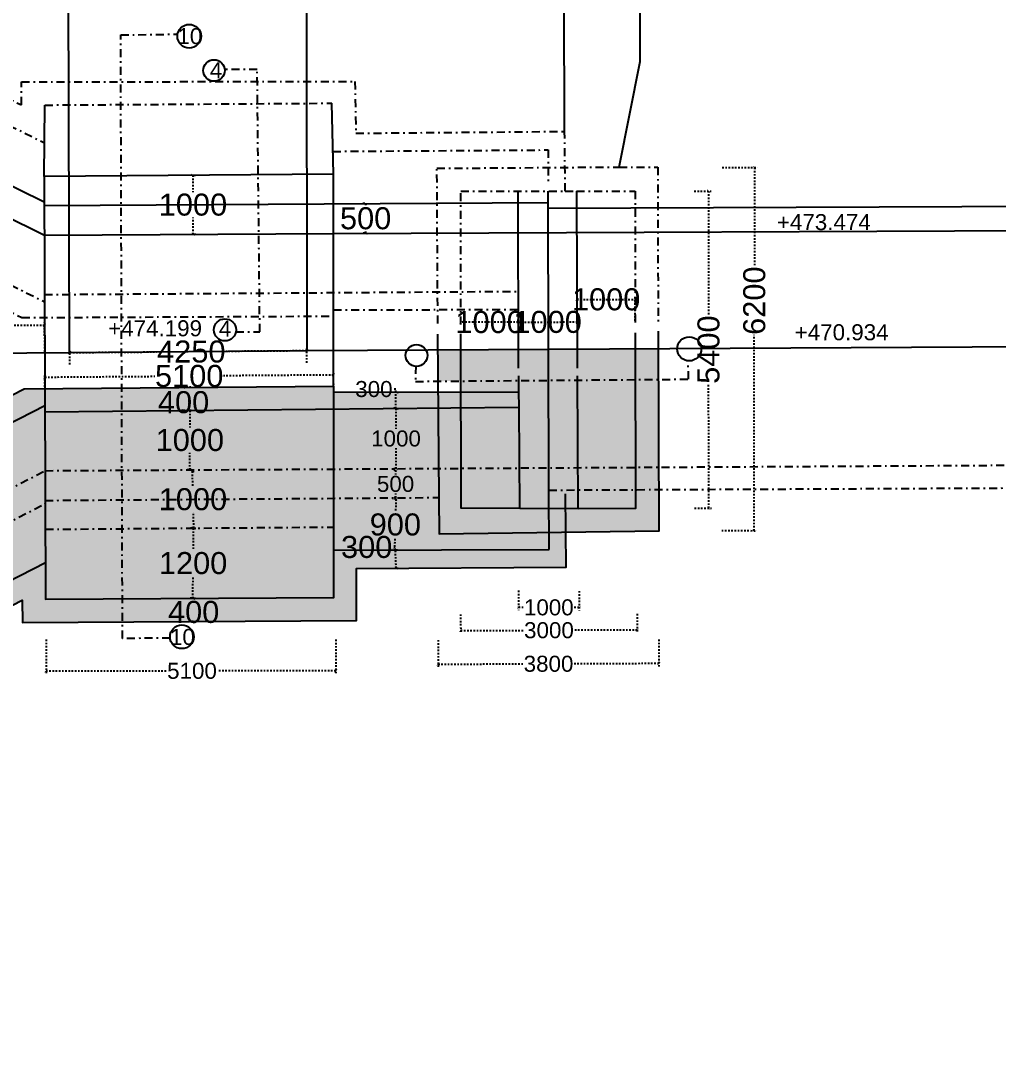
# Model space of a CAD drawing. Header units: inches. Extents: x 19331 to 39017, y 19415 to 38958.
# Drawn here: x 19398.9 to 19460, y 19483.1 to 19547.5 of the extents above; entities that cross this region are included whole.
import ezdxf

# ---------------------------------------------------------------- set-up
doc = ezdxf.new("R2010")
doc.units = ezdxf.units.IN
doc.header["$MEASUREMENT"] = 0
doc.linetypes.add('DASHDOT', pattern=[1, 0.5, -0.25, 0, -0.25])
for name, color, linetype in [('DIMENSION', 255, 'Continuous'), ('DRAWING', 7, 'Continuous'), ('TEXT', 255, 'Continuous')]:
    doc.layers.add(name, color=color, linetype=linetype)
doc.styles.get("Standard").update_dxf_attribs({"font": 'arial.ttf'})
doc.dimstyles.new('dig', dxfattribs={"dimtxt": 0.3125, "dimasz": 0.18, "dimexe": 0.18, "dimexo": 0.0625, "dimgap": 0.09, "dimtad": 0, "dimtih": 1, "dimtoh": 1, "dimdec": 4, "dimzin": 0, "dimdsep": 46, "dimtxsty": 'Standard', "dimblk": 'ARCHTICK', "dimcen": 0.09, "dimadec": 0, "dimazin": 0, "dimtfac": 1, "dimtdec": 4, "dimtofl": 0, "dimtmove": 0, "dimatfit": 3, "dimldrblk": 'ARCHTICK', "dimfxl": 1, "dimtolj": 1, "dimtzin": 0, "dimarcsym": 0})
pattern_1 = [(50, (0, 0), (2.15178055, -0.1882564), [0.225, -2.475]), (355, (0, 0), (-0.416254, 2.2565764), [0.18, -1.98]), (100.4514, (0.1793, -0.0157), (1.73552815, 2.06831863), [0.19122057, -2.10342634]), (46.1842, (0, 0.6), (3.20172315, -0.49655704), [0.3375, -3.7125]), (96.6356, (0.2668, 0.5586), (2.8039881, 2.9223536), [0.28683086, -3.155139]), (351.1842, (0, 0.6), (2.80398584, 2.9223558), [0.27, -2.97]), (21, (0.3, 0.45), (1.79072116, -1.20785667), [0.225, -2.475]), (326, (0.3, 0.45), (0.729946, 2.17545014), [0.18, -1.98]), (71.4514, (0.4492, 0.3493), (2.52066789, 0.96759149), [0.19122057, -2.10342634]), (37.5, (0, 0), (0.036479566, 0.998681561), [0, -1.956, 0, -2.01, 0, -1.9875]), (7.5, (0, 0), (0.789208612, 1.183235136), [0, -1.146, 0, -1.911, 0, -0.7575]), (327.5, (-0.669, 0), (1.601467309, -0.067664615), [0, -0.75, 0, -2.34, 0, -3.105]), (317.5, (-0.969, 0), (1.74955851, 0.30031495), [0, -0.975, 0, -1.554, 0, -2.205])]

# ---------------------------------------------------------------- blocks, each defined once
blk = doc.blocks.new('_ArchTick')
at = {"color": 0, "linetype": 'ByBlock', "const_width": 0.15}
blk.add_lwpolyline([(-0.5, -0.5), (0.5, 0.5)], dxfattribs=at)
blk = doc.blocks.new('*D69')
at = {"layer": 'Defpoints', "color": 0, "linetype": 'DASHDOT', "ltscale": 0.02, "transparency": 16777216}
for p in [(19400.406, 19528.524), (19371.485, 19526.561), (19400.421, 19526.81)]:
    blk.add_point(p, dxfattribs=at)
at = {"layer": 'DIMENSION', "color": 0, "linetype": 'DASHDOT', "lineweight": -2, "ltscale": 0.02, "transparency": 16777216}
for p, q in [((19371.485, 19526.624), (19371.469, 19528.455)), ((19371.471, 19528.275), (19384.356, 19528.386)), ((19400.406, 19528.524), (19387.521, 19528.413)), ((19400.421, 19526.873), (19400.405, 19528.704))]:
    blk.add_line(p, q, dxfattribs=at)
at = {"layer": 'DIMENSION', "color": 0, "linetype": 'DASHDOT', "lineweight": -2, "ltscale": 0.02, "transparency": 16777216, "xscale": 0.18, "yscale": 0.18, "zscale": 0.18}
for p, rotation in [((19371.471, 19528.275), 180.4931083203069), ((19400.406, 19528.524), 0.4931083203068753)]:
    blk.add_blockref('_ArchTick', p, dxfattribs=dict(at, rotation=rotation))
at = {"layer": 'DIMENSION', "color": 0, "linetype": 'DASHDOT', "ltscale": 0.02, "transparency": 16777216, "insert": (19385.939, 19528.4), "char_height": 1, "attachment_point": 5}
blk.add_mtext('\\A1;8000', dxfattribs=at)
blk = doc.blocks.new('*D70')
at = {"layer": 'Defpoints', "color": 0, "linetype": 'DASHDOT', "ltscale": 0.02, "transparency": 16777216}
for p in [(19416.785, 19526.929), (19401.98, 19526.02), (19416.79, 19526.122)]:
    blk.add_point(p, dxfattribs=at)
at = {"layer": 'DIMENSION', "color": 0, "linetype": 'DASHDOT', "lineweight": -2, "ltscale": 0.02, "transparency": 16777216}
for p, q in [((19401.98, 19526.082), (19401.974, 19527.007)), ((19416.785, 19526.929), (19411.74, 19526.894)), ((19416.79, 19526.184), (19416.783, 19527.109)), ((19401.975, 19526.827), (19407.403, 19526.865))]:
    blk.add_line(p, q, dxfattribs=at)
at = {"layer": 'DIMENSION', "color": 0, "linetype": 'DASHDOT', "lineweight": -2, "ltscale": 0.02, "transparency": 16777216, "xscale": 0.18, "yscale": 0.18, "zscale": 0.18}
for p, rotation in [((19401.975, 19526.827), 180.3932726687322), ((19416.785, 19526.929), 0.3932726687322066)]:
    blk.add_blockref('_ArchTick', p, dxfattribs=dict(at, rotation=rotation))
at = {"layer": 'DIMENSION', "color": 0, "linetype": 'DASHDOT', "ltscale": 0.02, "transparency": 16777216, "insert": (19409.572, 19526.88), "char_height": 1.375, "attachment_point": 5}
blk.add_mtext('\\A1;4250', dxfattribs=at)
blk = doc.blocks.new('*D71')
at = {"layer": 'Defpoints', "color": 0, "linetype": 'DASHDOT', "ltscale": 0.02, "transparency": 16777216}
for p in [(19418.457, 19525.422), (19400.428, 19524.622), (19418.462, 19524.752)]:
    blk.add_point(p, dxfattribs=at)
at = {"layer": 'DIMENSION', "color": 0, "linetype": 'DASHDOT', "lineweight": -2, "ltscale": 0.02, "transparency": 16777216}
for p, q in [((19418.462, 19524.814), (19418.456, 19525.602)), ((19400.428, 19524.684), (19400.422, 19525.472)), ((19400.424, 19525.292), (19407.3, 19525.342)), ((19418.457, 19525.422), (19411.581, 19525.373))]:
    blk.add_line(p, q, dxfattribs=at)
at = {"layer": 'DIMENSION', "color": 0, "linetype": 'DASHDOT', "lineweight": -2, "ltscale": 0.02, "transparency": 16777216, "xscale": 0.18, "yscale": 0.18, "zscale": 0.18}
for p, rotation in [((19400.424, 19525.292), 180.4140423264656), ((19418.457, 19525.422), 0.4140423264656082)]:
    blk.add_blockref('_ArchTick', p, dxfattribs=dict(at, rotation=rotation))
at = {"layer": 'DIMENSION', "color": 0, "linetype": 'DASHDOT', "ltscale": 0.02, "transparency": 16777216, "insert": (19409.44, 19525.357), "char_height": 1.375, "attachment_point": 5}
blk.add_mtext('\\A1;5100', dxfattribs=at)
blk = doc.blocks.new('*D72')
at = {"layer": 'Defpoints', "color": 0, "linetype": 'DASHDOT', "ltscale": 0.02, "transparency": 16777216}
for p in [(19409.079, 19524.651), (19409.614, 19524.656), (19409.626, 19523.209)]:
    blk.add_point(p, dxfattribs=at)
at = {"layer": 'DIMENSION', "color": 0, "linetype": 'DASHDOT', "lineweight": -2, "ltscale": 0.02, "transparency": 16777216}
for p, q in [((19409.551, 19524.655), (19408.899, 19524.649)), ((19409.079, 19524.651), (19409.078, 19524.831)), ((19409.564, 19523.208), (19408.912, 19523.203)), ((19409.092, 19523.204), (19409.094, 19523.024))]:
    blk.add_line(p, q, dxfattribs=at)
at = {"layer": 'DIMENSION', "color": 0, "linetype": 'DASHDOT', "lineweight": -2, "ltscale": 0.02, "transparency": 16777216, "xscale": 0.18, "yscale": 0.18, "zscale": 0.18}
for p, rotation in [((19409.079, 19524.651), 270.5136914890413), ((19409.092, 19523.204), 90.51369148904126)]:
    blk.add_blockref('_ArchTick', p, dxfattribs=dict(at, rotation=rotation))
at = {"layer": 'DIMENSION', "color": 0, "linetype": 'DASHDOT', "ltscale": 0.02, "transparency": 16777216, "insert": (19409.088, 19523.717), "char_height": 1.375, "attachment_point": 5}
blk.add_mtext('\\A1;400', dxfattribs=at)
blk = doc.blocks.new('*D73')
at = {"layer": 'Defpoints', "color": 0, "linetype": 'DASHDOT', "ltscale": 0.02, "transparency": 16777216}
for p in [(19409.626, 19523.209), (19409.49, 19519.499), (19409.648, 19519.5)]:
    blk.add_point(p, dxfattribs=at)
at = {"layer": 'DIMENSION', "color": 0, "linetype": 'DASHDOT', "lineweight": -2, "ltscale": 0.02, "transparency": 16777216}
for p, q in [((19409.564, 19523.209), (19409.289, 19523.207)), ((19409.469, 19523.208), (19409.475, 19522.146)), ((19409.49, 19519.499), (19409.484, 19520.562)), ((19409.585, 19519.5), (19409.31, 19519.498))]:
    blk.add_line(p, q, dxfattribs=at)
at = {"layer": 'DIMENSION', "color": 0, "linetype": 'DASHDOT', "lineweight": -2, "ltscale": 0.02, "transparency": 16777216, "xscale": 0.18, "yscale": 0.18, "zscale": 0.18}
for p, rotation in [((19409.469, 19523.208), 90.32490244926024), ((19409.49, 19519.499), 270.3249024492603)]:
    blk.add_blockref('_ArchTick', p, dxfattribs=dict(at, rotation=rotation))
at = {"layer": 'DIMENSION', "color": 0, "linetype": 'DASHDOT', "ltscale": 0.02, "transparency": 16777216, "insert": (19409.479, 19521.354), "char_height": 1.375, "attachment_point": 5}
blk.add_mtext('\\A1;1000', dxfattribs=at)
blk = doc.blocks.new('*D74')
at = {"layer": 'Defpoints', "color": 0, "linetype": 'DASHDOT', "ltscale": 0.02, "transparency": 16777216}
for p in [(19422.346, 19524.36), (19422.346, 19524.36), (19422.349, 19523.332)]:
    blk.add_point(p, dxfattribs=at)
at = {"layer": 'DIMENSION', "color": 0, "linetype": 'DASHDOT', "lineweight": -2, "ltscale": 0.02, "transparency": 16777216}
for p, q in [((19422.346, 19524.54), (19422.166, 19524.54)), ((19422.346, 19524.36), (19422.346, 19524.54)), ((19422.349, 19523.332), (19422.346, 19524.36)), ((19422.409, 19524.361), (19422.526, 19524.361)), ((19422.412, 19523.332), (19422.529, 19523.332))]:
    blk.add_line(p, q, dxfattribs=at)
at = {"layer": 'DIMENSION', "color": 0, "linetype": 'DASHDOT', "lineweight": -2, "ltscale": 0.02, "transparency": 16777216, "xscale": 0.18, "yscale": 0.18, "zscale": 0.18}
for p, rotation in [((19422.346, 19524.36), 90.14647401032137), ((19422.349, 19523.332), 270.1464740103214)]:
    blk.add_blockref('_ArchTick', p, dxfattribs=dict(at, rotation=rotation))
at = {"layer": 'DIMENSION', "color": 0, "linetype": 'DASHDOT', "ltscale": 0.02, "transparency": 16777216, "insert": (19420.973, 19524.54), "char_height": 1, "attachment_point": 5}
blk.add_mtext('\\A1;300', dxfattribs=at)
blk = doc.blocks.new('*D75')
at = {"layer": 'Defpoints', "color": 0, "linetype": 'DASHDOT', "ltscale": 0.02, "transparency": 16777216}
for p in [(19422.337, 19523.332), (19422.337, 19523.332), (19422.374, 19519.572)]:
    blk.add_point(p, dxfattribs=at)
at = {"layer": 'DIMENSION', "color": 0, "linetype": 'DASHDOT', "lineweight": -2, "ltscale": 0.02, "transparency": 16777216}
for p, q in [((19422.275, 19523.331), (19422.157, 19523.33)), ((19422.337, 19523.332), (19422.35, 19522.053)), ((19422.374, 19519.572), (19422.361, 19520.852)), ((19422.311, 19519.572), (19422.194, 19519.571))]:
    blk.add_line(p, q, dxfattribs=at)
at = {"layer": 'DIMENSION', "color": 0, "linetype": 'DASHDOT', "lineweight": -2, "ltscale": 0.02, "transparency": 16777216, "xscale": 0.18, "yscale": 0.18, "zscale": 0.18}
for p, rotation in [((19422.337, 19523.332), 90.55434971292554), ((19422.374, 19519.572), 270.5543497129256)]:
    blk.add_blockref('_ArchTick', p, dxfattribs=dict(at, rotation=rotation))
at = {"layer": 'DIMENSION', "color": 0, "linetype": 'DASHDOT', "ltscale": 0.02, "transparency": 16777216, "insert": (19422.355, 19521.452), "char_height": 1, "attachment_point": 5}
blk.add_mtext('\\A1;1000', dxfattribs=at)
blk = doc.blocks.new('*D76')
at = {"layer": 'Defpoints', "color": 0, "linetype": 'DASHDOT', "ltscale": 0.02, "transparency": 16777216}
for p in [(19409.58, 19519.41), (19409.619, 19519.411), (19409.693, 19515.86)]:
    blk.add_point(p, dxfattribs=at)
at = {"layer": 'DIMENSION', "color": 0, "linetype": 'DASHDOT', "lineweight": -2, "ltscale": 0.02, "transparency": 16777216}
for p, q in [((19409.619, 19519.411), (19409.649, 19518.451)), ((19409.643, 19519.412), (19409.799, 19519.417)), ((19409.731, 19515.861), (19409.699, 19516.867)), ((19409.755, 19515.862), (19409.911, 19515.867))]:
    blk.add_line(p, q, dxfattribs=at)
at = {"layer": 'DIMENSION', "color": 0, "linetype": 'DASHDOT', "lineweight": -2, "ltscale": 0.02, "transparency": 16777216, "xscale": 0.18, "yscale": 0.18, "zscale": 0.18}
for p, rotation in [((19409.619, 19519.411), 91.81921778753289), ((19409.731, 19515.861), 271.8192177875329)]:
    blk.add_blockref('_ArchTick', p, dxfattribs=dict(at, rotation=rotation))
at = {"layer": 'DIMENSION', "color": 0, "linetype": 'DASHDOT', "ltscale": 0.02, "transparency": 16777216, "insert": (19409.674, 19517.659), "char_height": 1.375, "attachment_point": 5}
blk.add_mtext('\\A1;1000', dxfattribs=at)
blk = doc.blocks.new('*D77')
at = {"layer": 'Defpoints', "color": 0, "linetype": 'DASHDOT', "ltscale": 0.02, "transparency": 16777216}
for p in [(19430.013, 19512.021), (19433.795, 19511.996), (19433.788, 19510.896)]:
    blk.add_point(p, dxfattribs=at)
at = {"layer": 'DIMENSION', "color": 0, "linetype": 'DASHDOT', "lineweight": -2, "ltscale": 0.02, "transparency": 16777216}
for p, q in [((19430.013, 19511.959), (19430.005, 19510.741)), ((19433.795, 19511.934), (19433.787, 19510.716)), ((19430.006, 19510.921), (19430.363, 19510.918)), ((19433.788, 19510.896), (19433.431, 19510.898))]:
    blk.add_line(p, q, dxfattribs=at)
at = {"layer": 'DIMENSION', "color": 0, "linetype": 'DASHDOT', "lineweight": -2, "ltscale": 0.02, "transparency": 16777216, "xscale": 0.18, "yscale": 0.18, "zscale": 0.18}
for p, rotation in [((19430.006, 19510.921), 179.6210746692749), ((19433.788, 19510.896), 359.6210746692749)]:
    blk.add_blockref('_ArchTick', p, dxfattribs=dict(at, rotation=rotation))
at = {"layer": 'DIMENSION', "color": 0, "linetype": 'DASHDOT', "ltscale": 0.02, "transparency": 16777216, "insert": (19431.897, 19510.908), "char_height": 1, "attachment_point": 5}
blk.add_mtext('\\A1;1000', dxfattribs=at)
blk = doc.blocks.new('*D78')
at = {"layer": 'Defpoints', "color": 0, "linetype": 'DASHDOT', "ltscale": 0.02, "transparency": 16777216}
for p in [(19422.313, 19519.482), (19422.374, 19519.483), (19422.403, 19517.753)]:
    blk.add_point(p, dxfattribs=at)
at = {"layer": 'DIMENSION', "color": 0, "linetype": 'DASHDOT', "lineweight": -2, "ltscale": 0.02, "transparency": 16777216}
for p, q in [((19422.311, 19519.482), (19422.133, 19519.479)), ((19422.313, 19519.482), (19422.317, 19519.218)), ((19422.342, 19517.752), (19422.337, 19518.017)), ((19422.34, 19517.752), (19422.162, 19517.749))]:
    blk.add_line(p, q, dxfattribs=at)
at = {"layer": 'DIMENSION', "color": 0, "linetype": 'DASHDOT', "lineweight": -2, "ltscale": 0.02, "transparency": 16777216, "xscale": 0.18, "yscale": 0.18, "zscale": 0.18}
for p, rotation in [((19422.313, 19519.482), 90.96890603463576), ((19422.342, 19517.752), 270.9689060346358)]:
    blk.add_blockref('_ArchTick', p, dxfattribs=dict(at, rotation=rotation))
at = {"layer": 'DIMENSION', "color": 0, "linetype": 'DASHDOT', "ltscale": 0.02, "transparency": 16777216, "insert": (19422.327, 19518.617), "char_height": 1, "attachment_point": 5}
blk.add_mtext('\\A1;500', dxfattribs=at)
blk = doc.blocks.new('*D79')
at = {"layer": 'Defpoints', "color": 0, "linetype": 'DASHDOT', "ltscale": 0.02, "transparency": 16777216}
for p in [(19426.391, 19510.538), (19437.418, 19510.565), (19437.42, 19509.493)]:
    blk.add_point(p, dxfattribs=at)
at = {"layer": 'DIMENSION', "color": 0, "linetype": 'DASHDOT', "lineweight": -2, "ltscale": 0.02, "transparency": 16777216}
for p, q in [((19426.391, 19510.476), (19426.394, 19509.286)), ((19437.418, 19510.503), (19437.421, 19509.313)), ((19426.393, 19509.466), (19430.326, 19509.476)), ((19437.42, 19509.493), (19433.488, 19509.484))]:
    blk.add_line(p, q, dxfattribs=at)
at = {"layer": 'DIMENSION', "color": 0, "linetype": 'DASHDOT', "lineweight": -2, "ltscale": 0.02, "transparency": 16777216, "xscale": 0.18, "yscale": 0.18, "zscale": 0.18}
for p, rotation in [((19426.393, 19509.466), 180.1405035574891), ((19437.42, 19509.493), 0.1405035574891086)]:
    blk.add_blockref('_ArchTick', p, dxfattribs=dict(at, rotation=rotation))
at = {"layer": 'DIMENSION', "color": 0, "linetype": 'DASHDOT', "ltscale": 0.02, "transparency": 16777216, "insert": (19431.907, 19509.48), "char_height": 1, "attachment_point": 5}
blk.add_mtext('\\A1;3000', dxfattribs=at)
blk = doc.blocks.new('*D80')
at = {"layer": 'Defpoints', "color": 0, "linetype": 'DASHDOT', "ltscale": 0.02, "transparency": 16777216}
for p in [(19424.981, 19508.938), (19438.774, 19508.967), (19438.778, 19507.4)]:
    blk.add_point(p, dxfattribs=at)
at = {"layer": 'DIMENSION', "color": 0, "linetype": 'DASHDOT', "lineweight": -2, "ltscale": 0.02, "transparency": 16777216}
for p, q in [((19424.981, 19508.875), (19424.985, 19507.191)), ((19438.774, 19508.905), (19438.778, 19507.22)), ((19424.985, 19507.371), (19430.3, 19507.382)), ((19438.778, 19507.4), (19433.462, 19507.389))]:
    blk.add_line(p, q, dxfattribs=at)
at = {"layer": 'DIMENSION', "color": 0, "linetype": 'DASHDOT', "lineweight": -2, "ltscale": 0.02, "transparency": 16777216, "xscale": 0.18, "yscale": 0.18, "zscale": 0.18}
for p, rotation in [((19424.985, 19507.371), 180.1220924822385), ((19438.778, 19507.4), 0.1220924822385327)]:
    blk.add_blockref('_ArchTick', p, dxfattribs=dict(at, rotation=rotation))
at = {"layer": 'DIMENSION', "color": 0, "linetype": 'DASHDOT', "ltscale": 0.02, "transparency": 16777216, "insert": (19431.881, 19507.386), "char_height": 1, "attachment_point": 5}
blk.add_mtext('\\A1;3800', dxfattribs=at)
blk = doc.blocks.new('*D81')
at = {"layer": 'Defpoints', "color": 0, "linetype": 'DASHDOT', "ltscale": 0.02, "transparency": 16777216}
for p in [(19400.498, 19508.967), (19418.595, 19508.96), (19418.594, 19506.941)]:
    blk.add_point(p, dxfattribs=at)
at = {"layer": 'DIMENSION', "color": 0, "linetype": 'DASHDOT', "lineweight": -2, "ltscale": 0.02, "transparency": 16777216}
for p, q in [((19400.498, 19508.905), (19400.498, 19506.768)), ((19418.595, 19508.897), (19418.594, 19506.761)), ((19400.498, 19506.948), (19408.032, 19506.945)), ((19418.594, 19506.941), (19411.195, 19506.944))]:
    blk.add_line(p, q, dxfattribs=at)
at = {"layer": 'DIMENSION', "color": 0, "linetype": 'DASHDOT', "lineweight": -2, "ltscale": 0.02, "transparency": 16777216, "xscale": 0.18, "yscale": 0.18, "zscale": 0.18}
for p, rotation in [((19400.498, 19506.948), 179.9772009436031), ((19418.594, 19506.941), 359.9772009436031)]:
    blk.add_blockref('_ArchTick', p, dxfattribs=dict(at, rotation=rotation))
at = {"layer": 'DIMENSION', "color": 0, "linetype": 'DASHDOT', "ltscale": 0.02, "transparency": 16777216, "insert": (19409.614, 19506.945), "char_height": 1, "attachment_point": 5}
blk.add_mtext('\\A1;5100', dxfattribs=at)
blk = doc.blocks.new('*D82')
at = {"layer": 'Defpoints', "color": 0, "linetype": 'DASHDOT', "ltscale": 0.02, "transparency": 16777216}
for p in [(19409.693, 19515.86), (19409.693, 19515.86), (19409.672, 19511.478)]:
    blk.add_point(p, dxfattribs=at)
at = {"layer": 'DIMENSION', "color": 0, "linetype": 'DASHDOT', "lineweight": -2, "ltscale": 0.02, "transparency": 16777216}
for p, q in [((19409.63, 19515.86), (19409.513, 19515.861)), ((19409.693, 19515.86), (19409.686, 19514.461)), ((19409.672, 19511.478), (19409.679, 19512.877)), ((19409.609, 19511.479), (19409.492, 19511.479))]:
    blk.add_line(p, q, dxfattribs=at)
at = {"layer": 'DIMENSION', "color": 0, "linetype": 'DASHDOT', "lineweight": -2, "ltscale": 0.02, "transparency": 16777216, "xscale": 0.18, "yscale": 0.18, "zscale": 0.18}
for p, rotation in [((19409.693, 19515.86), 89.72756696723371), ((19409.672, 19511.478), 269.7275669672337)]:
    blk.add_blockref('_ArchTick', p, dxfattribs=dict(at, rotation=rotation))
at = {"layer": 'DIMENSION', "color": 0, "linetype": 'DASHDOT', "ltscale": 0.02, "transparency": 16777216, "insert": (19409.682, 19513.669), "char_height": 1.375, "attachment_point": 5}
blk.add_mtext('\\A1;1200', dxfattribs=at)
blk = doc.blocks.new('*D83')
at = {"layer": 'Defpoints', "color": 0, "linetype": 'DASHDOT', "ltscale": 0.02, "transparency": 16777216}
for p in [(19409.672, 19511.478), (19409.686, 19511.479), (19409.724, 19510.033)]:
    blk.add_point(p, dxfattribs=at)
at = {"layer": 'DIMENSION', "color": 0, "linetype": 'DASHDOT', "lineweight": -2, "ltscale": 0.02, "transparency": 16777216}
for p, q in [((19409.686, 19511.479), (19409.68, 19511.659)), ((19409.734, 19511.481), (19409.866, 19511.485)), ((19409.738, 19510.034), (19409.745, 19509.854)), ((19409.786, 19510.036), (19409.918, 19510.04))]:
    blk.add_line(p, q, dxfattribs=at)
at = {"layer": 'DIMENSION', "color": 0, "linetype": 'DASHDOT', "lineweight": -2, "ltscale": 0.02, "transparency": 16777216, "xscale": 0.18, "yscale": 0.18, "zscale": 0.18}
for p, rotation in [((19409.686, 19511.479), 272.0572271536049), ((19409.738, 19510.034), 92.05722715360493)]:
    blk.add_blockref('_ArchTick', p, dxfattribs=dict(at, rotation=rotation))
at = {"layer": 'DIMENSION', "color": 0, "linetype": 'DASHDOT', "ltscale": 0.02, "transparency": 16777216, "insert": (19409.717, 19510.62), "char_height": 1.375, "attachment_point": 5}
blk.add_mtext('\\A1;400', dxfattribs=at)
blk = doc.blocks.new('*D84')
at = {"layer": 'Defpoints', "color": 0, "linetype": 'DASHDOT', "ltscale": 0.02, "transparency": 16777216}
for p in [(19422.343, 19517.666), (19422.433, 19517.664), (19422.374, 19514.495)]:
    blk.add_point(p, dxfattribs=at)
at = {"layer": 'DIMENSION', "color": 0, "linetype": 'DASHDOT', "lineweight": -2, "ltscale": 0.02, "transparency": 16777216}
for p, q in [((19422.371, 19517.665), (19422.163, 19517.669)), ((19422.343, 19517.666), (19422.329, 19516.873)), ((19422.284, 19514.497), (19422.299, 19515.289)), ((19422.311, 19514.496), (19422.104, 19514.5))]:
    blk.add_line(p, q, dxfattribs=at)
at = {"layer": 'DIMENSION', "color": 0, "linetype": 'DASHDOT', "lineweight": -2, "ltscale": 0.02, "transparency": 16777216, "xscale": 0.18, "yscale": 0.18, "zscale": 0.18}
for p, rotation in [((19422.343, 19517.666), 88.92159510998218), ((19422.284, 19514.497), 268.9215951099821)]:
    blk.add_blockref('_ArchTick', p, dxfattribs=dict(at, rotation=rotation))
at = {"layer": 'DIMENSION', "color": 0, "linetype": 'DASHDOT', "ltscale": 0.02, "transparency": 16777216, "insert": (19422.314, 19516.081), "char_height": 1.375, "attachment_point": 5}
blk.add_mtext('\\A1;900', dxfattribs=at)
blk = doc.blocks.new('*D85')
at = {"layer": 'Defpoints', "color": 0, "linetype": 'DASHDOT', "ltscale": 0.02, "transparency": 16777216}
for p in [(19426.413, 19528.718), (19426.413, 19528.718), (19429.985, 19528.723)]:
    blk.add_point(p, dxfattribs=at)
at = {"layer": 'DIMENSION', "color": 0, "linetype": 'DASHDOT', "lineweight": -2, "ltscale": 0.02, "transparency": 16777216}
for p, q in [((19426.413, 19528.78), (19426.413, 19528.898)), ((19429.984, 19528.786), (19429.984, 19528.903)), ((19429.985, 19528.723), (19426.413, 19528.718))]:
    blk.add_line(p, q, dxfattribs=at)
at = {"layer": 'DIMENSION', "color": 0, "linetype": 'DASHDOT', "lineweight": -2, "ltscale": 0.02, "transparency": 16777216, "xscale": 0.18, "yscale": 0.18, "zscale": 0.18}
for p, rotation in [((19426.413, 19528.718), 180.0873717280266), ((19429.985, 19528.723), 0.08737172802661065)]:
    blk.add_blockref('_ArchTick', p, dxfattribs=dict(at, rotation=rotation))
at = {"layer": 'DIMENSION', "color": 0, "linetype": 'DASHDOT', "ltscale": 0.02, "transparency": 16777216, "insert": (19428.199, 19528.72), "char_height": 1.375, "attachment_point": 5}
blk.add_mtext('\\A1;1000', dxfattribs=at)
blk = doc.blocks.new('*D86')
at = {"layer": 'Defpoints', "color": 0, "linetype": 'DASHDOT', "ltscale": 0.02, "transparency": 16777216}
for p in [(19440.915, 19536.908), (19441.866, 19536.909), (19440.936, 19517.105)]:
    blk.add_point(p, dxfattribs=at)
at = {"layer": 'DIMENSION', "color": 0, "linetype": 'DASHDOT', "lineweight": -2, "ltscale": 0.02, "transparency": 16777216}
for p, q in [((19440.978, 19536.908), (19442.046, 19536.91)), ((19441.866, 19536.909), (19441.874, 19529.148)), ((19441.887, 19517.106), (19441.879, 19524.867)), ((19440.999, 19517.105), (19442.067, 19517.106))]:
    blk.add_line(p, q, dxfattribs=at)
at = {"layer": 'DIMENSION', "color": 0, "linetype": 'DASHDOT', "lineweight": -2, "ltscale": 0.02, "transparency": 16777216, "xscale": 0.18, "yscale": 0.18, "zscale": 0.18}
for p, rotation in [((19441.866, 19536.909), 90.05992089709298), ((19441.887, 19517.106), 270.059920897093)]:
    blk.add_blockref('_ArchTick', p, dxfattribs=dict(at, rotation=rotation))
at = {"layer": 'DIMENSION', "color": 0, "linetype": 'DASHDOT', "ltscale": 0.02, "transparency": 16777216, "insert": (19441.876, 19527.007), "char_height": 1.375, "attachment_point": 5, "rotation": 90}
blk.add_mtext('\\A1;5400', dxfattribs=at)
blk = doc.blocks.new('*D87')
at = {"layer": 'Defpoints', "color": 0, "linetype": 'DASHDOT', "ltscale": 0.02, "transparency": 16777216}
for p in [(19422.286, 19514.495), (19422.316, 19514.496), (19422.333, 19513.355)]:
    blk.add_point(p, dxfattribs=at)
at = {"layer": 'DIMENSION', "color": 0, "linetype": 'DASHDOT', "lineweight": -2, "ltscale": 0.02, "transparency": 16777216}
for p, q in [((19422.309, 19514.676), (19422.129, 19514.676)), ((19422.316, 19514.496), (19422.309, 19514.676)), ((19422.364, 19513.356), (19422.316, 19514.496)), ((19422.348, 19514.497), (19422.496, 19514.503)), ((19422.396, 19513.358), (19422.544, 19513.364))]:
    blk.add_line(p, q, dxfattribs=at)
at = {"layer": 'DIMENSION', "color": 0, "linetype": 'DASHDOT', "lineweight": -2, "ltscale": 0.02, "transparency": 16777216, "xscale": 0.18, "yscale": 0.18, "zscale": 0.18}
for p, rotation in [((19422.316, 19514.496), 92.40155726407676), ((19422.364, 19513.356), 272.4015572640768)]:
    blk.add_blockref('_ArchTick', p, dxfattribs=dict(at, rotation=rotation))
at = {"layer": 'DIMENSION', "color": 0, "linetype": 'DASHDOT', "ltscale": 0.02, "transparency": 16777216, "insert": (19420.523, 19514.676), "char_height": 1.375, "attachment_point": 5}
blk.add_mtext('\\A1;300', dxfattribs=at)
blk = doc.blocks.new('*D88')
at = {"layer": 'Defpoints', "color": 0, "linetype": 'DASHDOT', "ltscale": 0.02, "transparency": 16777216}
for p in [(19442.662, 19538.375), (19442.632, 19515.705), (19444.717, 19515.702)]:
    blk.add_point(p, dxfattribs=at)
at = {"layer": 'DIMENSION', "color": 0, "linetype": 'DASHDOT', "lineweight": -2, "ltscale": 0.02, "transparency": 16777216}
for p, q in [((19442.724, 19538.375), (19444.926, 19538.372)), ((19444.746, 19538.372), (19444.738, 19532.21)), ((19444.717, 19515.702), (19444.733, 19527.921)), ((19442.695, 19515.705), (19444.897, 19515.702))]:
    blk.add_line(p, q, dxfattribs=at)
at = {"layer": 'DIMENSION', "color": 0, "linetype": 'DASHDOT', "lineweight": -2, "ltscale": 0.02, "transparency": 16777216, "xscale": 0.18, "yscale": 0.18, "zscale": 0.18}
for p, rotation in [((19444.746, 19538.372), 89.92543006311672), ((19444.717, 19515.702), 269.9254300631167)]:
    blk.add_blockref('_ArchTick', p, dxfattribs=dict(at, rotation=rotation))
at = {"layer": 'DIMENSION', "color": 0, "linetype": 'DASHDOT', "ltscale": 0.02, "transparency": 16777216, "insert": (19444.735, 19530.065), "char_height": 1.375, "attachment_point": 5, "rotation": 90}
blk.add_mtext('\\A1;6200', dxfattribs=at)
blk = doc.blocks.new('*D122')
at = {"layer": 'Defpoints', "color": 0, "linetype": 'DASHDOT', "ltscale": 0.02, "transparency": 16777216}
for p in [(19429.985, 19528.723), (19433.662, 19528.736), (19433.662, 19528.736)]:
    blk.add_point(p, dxfattribs=at)
at = {"layer": 'DIMENSION', "color": 0, "linetype": 'DASHDOT', "lineweight": -2, "ltscale": 0.02, "transparency": 16777216}
for p, q in [((19429.984, 19528.786), (19429.984, 19528.903)), ((19433.661, 19528.799), (19433.661, 19528.916)), ((19429.985, 19528.723), (19433.662, 19528.736))]:
    blk.add_line(p, q, dxfattribs=at)
at = {"layer": 'DIMENSION', "color": 0, "linetype": 'DASHDOT', "lineweight": -2, "ltscale": 0.02, "transparency": 16777216, "xscale": 0.18, "yscale": 0.18, "zscale": 0.18}
for p, rotation in [((19429.985, 19528.723), 180.2027326017144), ((19433.662, 19528.736), 0.2027326017144475)]:
    blk.add_blockref('_ArchTick', p, dxfattribs=dict(at, rotation=rotation))
at = {"layer": 'DIMENSION', "color": 0, "linetype": 'DASHDOT', "ltscale": 0.02, "transparency": 16777216, "insert": (19431.823, 19528.73), "char_height": 1.375, "attachment_point": 5}
blk.add_mtext('\\A1;1000', dxfattribs=at)
blk = doc.blocks.new('*D123')
at = {"layer": 'Defpoints', "color": 0, "linetype": 'DASHDOT', "ltscale": 0.02, "transparency": 16777216}
for p in [(19437.295, 19530.143), (19433.662, 19528.736), (19437.297, 19528.742)]:
    blk.add_point(p, dxfattribs=at)
at = {"layer": 'DIMENSION', "color": 0, "linetype": 'DASHDOT', "lineweight": -2, "ltscale": 0.02, "transparency": 16777216}
for p, q in [((19433.662, 19528.799), (19433.659, 19530.317)), ((19433.659, 19530.137), (19437.295, 19530.143)), ((19437.297, 19528.805), (19437.295, 19530.323))]:
    blk.add_line(p, q, dxfattribs=at)
at = {"layer": 'DIMENSION', "color": 0, "linetype": 'DASHDOT', "lineweight": -2, "ltscale": 0.02, "transparency": 16777216, "xscale": 0.18, "yscale": 0.18, "zscale": 0.18}
for p, rotation in [((19433.659, 19530.137), 180.0938369382594), ((19437.295, 19530.143), 0.09383693825936615)]:
    blk.add_blockref('_ArchTick', p, dxfattribs=dict(at, rotation=rotation))
at = {"layer": 'DIMENSION', "color": 0, "linetype": 'DASHDOT', "ltscale": 0.02, "transparency": 16777216, "insert": (19435.477, 19530.14), "char_height": 1.375, "attachment_point": 5}
blk.add_mtext('\\A1;1000', dxfattribs=at)
blk = doc.blocks.new('*D139')
at = {"layer": 'Defpoints', "color": 0, "linetype": 'DASHDOT', "ltscale": 0.02, "transparency": 16777216}
for p in [(19409.663, 19537.898), (19409.686, 19534.21), (19409.686, 19534.21)]:
    blk.add_point(p, dxfattribs=at)
at = {"layer": 'DIMENSION', "color": 0, "linetype": 'DASHDOT', "lineweight": -2, "ltscale": 0.02, "transparency": 16777216}
for p, q in [((19409.663, 19537.898), (19409.669, 19536.846)), ((19409.725, 19537.899), (19409.843, 19537.899)), ((19409.686, 19534.21), (19409.679, 19535.262)), ((19409.749, 19534.211), (19409.866, 19534.212))]:
    blk.add_line(p, q, dxfattribs=at)
at = {"layer": 'DIMENSION', "color": 0, "linetype": 'DASHDOT', "lineweight": -2, "ltscale": 0.02, "transparency": 16777216, "xscale": 0.18, "yscale": 0.18, "zscale": 0.18}
for p, rotation in [((19409.663, 19537.898), 90.36266035123222), ((19409.686, 19534.21), 270.3626603512323)]:
    blk.add_blockref('_ArchTick', p, dxfattribs=dict(at, rotation=rotation))
at = {"layer": 'DIMENSION', "color": 0, "linetype": 'DASHDOT', "ltscale": 0.02, "transparency": 16777216, "insert": (19409.674, 19536.054), "char_height": 1.375, "attachment_point": 5}
blk.add_mtext('\\A1;1000', dxfattribs=at)
blk = doc.blocks.new('*D140')
at = {"layer": 'Defpoints', "color": 0, "linetype": 'DASHDOT', "ltscale": 0.02, "transparency": 16777216}
for p in [(19420.451, 19536.127), (19420.451, 19536.127), (19420.463, 19534.275)]:
    blk.add_point(p, dxfattribs=at)
at = {"layer": 'DIMENSION', "color": 0, "linetype": 'DASHDOT', "lineweight": -2, "ltscale": 0.02, "transparency": 16777216}
for p, q in [((19420.388, 19536.126), (19420.271, 19536.126)), ((19420.451, 19536.127), (19420.452, 19535.993)), ((19420.4, 19534.274), (19420.283, 19534.273)), ((19420.463, 19534.275), (19420.462, 19534.409))]:
    blk.add_line(p, q, dxfattribs=at)
at = {"layer": 'DIMENSION', "color": 0, "linetype": 'DASHDOT', "lineweight": -2, "ltscale": 0.02, "transparency": 16777216, "xscale": 0.18, "yscale": 0.18, "zscale": 0.18}
for p, rotation in [((19420.451, 19536.127), 90.37020212745502), ((19420.463, 19534.275), 270.370202127455)]:
    blk.add_blockref('_ArchTick', p, dxfattribs=dict(at, rotation=rotation))
at = {"layer": 'DIMENSION', "color": 0, "linetype": 'DASHDOT', "ltscale": 0.02, "transparency": 16777216, "insert": (19420.457, 19535.201), "char_height": 1.375, "attachment_point": 5}
blk.add_mtext('\\A1;500', dxfattribs=at)

msp = doc.modelspace()

# ---------------------------------------------------------------- hatches: boundary and pattern name
at = {"layer": 'DRAWING'}
h = msp.add_hatch(dxfattribs=at)
h.set_pattern_fill('AR-CONC', color=256, scale=0.3, style=0)
h.set_pattern_definition(pattern_1)
h.paths.add_polyline_path([(19400.42854, 19524.5734), (19399.12496, 19524.56171), (19366.45242, 19507.77538), (19366.55322, 19483.06422), (19378.09359, 19483.10108), (19378.02835, 19500.51553), (19399.01717, 19511.35786), (19399.03129, 19509.97639), (19405.27028, 19510.00966), (19405.26603, 19511.45137), (19400.4715, 19511.42194), (19400.46404, 19513.70727), (19376.58501, 19501.47224), (19376.69127, 19484.5598), (19367.97552, 19484.55197), (19367.96663, 19506.86317), (19400.43204, 19523.50396)])
h.paths.add_polyline_path([(19405.22717, 19524.61642), (19400.42854, 19524.5734), (19400.43329, 19523.11997), (19405.23145, 19523.1664)])
h.paths.add_polyline_path([(19418.46202, 19524.73508), (19405.22717, 19524.61642), (19405.23145, 19523.1664), (19418.4631, 19523.29442)])
h.paths.add_polyline_path([(19405.23145, 19523.1664), (19400.43329, 19523.11997), (19400.44529, 19519.44806), (19405.24235, 19519.47526)], flags=17)
h.paths.add_polyline_path([(19418.4631, 19523.29442), (19405.23145, 19523.1664), (19405.24235, 19519.47526), (19418.46588, 19519.55025)])
h.paths.add_polyline_path([(19405.24235, 19519.47526), (19400.44529, 19519.44806), (19400.45135, 19517.59095), (19405.2478, 19517.62646)], flags=17)
h.paths.add_polyline_path([(19400.44529, 19519.44806), (19371.53311, 19504.56497), (19371.59919, 19484.55523), (19373.39311, 19484.55684), (19373.3614, 19503.45148), (19400.452, 19517.39187)], flags=17)
h.paths.add_polyline_path([(19405.25312, 19515.82588), (19400.45724, 19515.78895), (19400.4715, 19511.42194), (19405.26603, 19511.45137)], flags=17)
h.paths.add_polyline_path([(19405.2478, 19517.62646), (19400.45135, 19517.59095), (19400.45724, 19515.78895), (19405.25312, 19515.82588)], flags=17)
h.paths.add_polyline_path([(19418.46588, 19519.55025), (19405.24235, 19519.47526), (19405.2478, 19517.62646), (19418.46724, 19517.72433)])
h.paths.add_polyline_path([(19418.46724, 19517.72433), (19405.2478, 19517.62646), (19405.25312, 19515.82588), (19418.46858, 19515.92767)])
h.paths.add_polyline_path([(19418.46858, 19515.92767), (19405.25312, 19515.82588), (19405.26603, 19511.45137), (19418.47184, 19511.53245)])
h.paths.add_polyline_path([(19419.88926, 19513.34048), (19432.9739, 19513.41913), (19432.96134, 19515.60706), (19431.91473, 19515.59256), (19431.91967, 19514.52381), (19418.46965, 19514.48309), (19418.47184, 19511.53245), (19405.26603, 19511.45137), (19405.27028, 19510.00966), (19419.88372, 19510.08759)])
h.paths.add_polyline_path([(19425.03049, 19517.77292), (19418.46724, 19517.72433), (19418.46965, 19514.48309), (19431.91967, 19514.52381), (19431.91473, 19515.59256), (19425.04734, 19515.4974)])
h.paths.add_polyline_path([(19425.01706, 19519.5874), (19418.46588, 19519.55025), (19418.46724, 19517.72433), (19425.03049, 19517.77292)])
h.paths.add_polyline_path([(19424.98915, 19523.35756), (19418.4631, 19523.29442), (19418.46588, 19519.55025), (19425.01706, 19519.5874)])
h.paths.add_polyline_path([(19424.98167, 19524.36709), (19418.46231, 19524.35043), (19418.4631, 19523.29442), (19424.98915, 19523.35756)])
h.paths.add_polyline_path([(19426.39741, 19526.99811), (19424.96225, 19526.99024), (19424.97673, 19525.0347), (19426.40241, 19525.04611)])
h.paths.add_polyline_path([(19431.88225, 19527.02819), (19426.39741, 19526.99811), (19426.40241, 19525.04611), (19431.88671, 19525.09002)])
h.paths.add_polyline_path([(19437.29088, 19527.05786), (19431.88225, 19527.02819), (19431.88671, 19525.09002), (19437.29639, 19525.13333)])
h.paths.add_polyline_path([(19438.74199, 19527.06581), (19437.29088, 19527.05786), (19437.29639, 19525.13333), (19438.74893, 19525.14496)])
h.paths.add_polyline_path([(19438.74893, 19525.14496), (19437.29639, 19525.13333), (19437.31206, 19519.65712), (19438.76875, 19519.66538)])
h.paths.add_polyline_path([(19437.29639, 19525.13333), (19433.68981, 19525.10446), (19433.71993, 19519.63675), (19437.31206, 19519.65712)])
h.paths.add_polyline_path([(19433.68981, 19525.10446), (19431.88671, 19525.09002), (19431.89929, 19519.62642), (19433.71993, 19519.63675)])
h.paths.add_polyline_path([(19431.88671, 19525.09002), (19430.00713, 19525.07497), (19430.0089, 19524.37994), (19430.01832, 19523.40622), (19430.04517, 19519.61591), (19431.89929, 19519.62642)])
h.paths.add_polyline_path([(19430.0089, 19524.37994), (19426.40414, 19524.37073), (19426.4067, 19523.37128), (19430.01832, 19523.40622)])
h.paths.add_polyline_path([(19430.00713, 19525.07497), (19426.40241, 19525.04611), (19426.40414, 19524.37073), (19430.0089, 19524.37994)])
h.paths.add_polyline_path([(19426.40414, 19524.37073), (19424.98167, 19524.36709), (19424.98915, 19523.35756), (19426.4067, 19523.37128)])
h.paths.add_polyline_path([(19426.4067, 19523.37128), (19424.98915, 19523.35756), (19425.01706, 19519.5874), (19426.41636, 19519.59533)])
h.paths.add_polyline_path([(19430.01832, 19523.40622), (19426.4067, 19523.37128), (19426.41636, 19519.59533), (19430.04517, 19519.61591)])
h.paths.add_polyline_path([(19426.41636, 19519.59533), (19425.01706, 19519.5874), (19425.03049, 19517.77292), (19425.04734, 19515.4974), (19431.91473, 19515.59256), (19431.90787, 19517.07403), (19426.42276, 19517.09722)])
h.paths.add_polyline_path([(19430.04517, 19519.61591), (19426.41636, 19519.59533), (19426.42276, 19517.09722), (19430.06311, 19517.08183)])
h.paths.add_polyline_path([(19431.90249, 19518.23562), (19431.89929, 19519.62642), (19430.04517, 19519.61591), (19430.06311, 19517.08183), (19431.90787, 19517.07403)])
h.paths.add_polyline_path([(19432.95294, 19517.06961), (19431.90787, 19517.07403), (19431.91473, 19515.59256), (19432.96134, 19515.60706)])
h.paths.add_polyline_path([(19431.90249, 19518.23562), (19431.90787, 19517.07403), (19433.73409, 19517.06631), (19437.31942, 19517.08606), (19437.31606, 19518.26068)])
h.paths.add_polyline_path([(19433.71993, 19519.63675), (19431.89929, 19519.62642), (19431.90249, 19518.23562), (19433.7276, 19518.24407)])
h.paths.add_polyline_path([(19437.31206, 19519.65712), (19433.71993, 19519.63675), (19433.7276, 19518.24407), (19437.31606, 19518.26068)])
h.paths.add_polyline_path([(19438.76875, 19519.66538), (19437.31206, 19519.65712), (19437.31606, 19518.26068), (19438.7738, 19518.26743)])
h.paths.add_polyline_path([(19438.7738, 19518.26743), (19437.31606, 19518.26068), (19437.31942, 19517.08606), (19433.73409, 19517.06631), (19432.95294, 19517.06961), (19432.96134, 19515.60706), (19438.78313, 19515.68772)])
h.paths.add_polyline_path([(19407.04583, 19526.40288), (19411.83488, 19526.40288), (19411.83488, 19524.3113), (19407.04583, 19524.3113)], flags=9)
h.paths.add_polyline_path([(19407.19964, 19524.76295), (19410.97573, 19524.76295), (19410.97573, 19522.67137), (19407.19964, 19522.67137)], flags=9)
h.paths.add_polyline_path([(19407.14923, 19522.39947), (19411.80885, 19522.39947), (19411.80885, 19520.3079), (19407.14923, 19520.3079)], flags=24)
h.paths.add_polyline_path([(19381.97004, 19508.76265), (19385.69079, 19508.76265), (19385.69079, 19506.67108), (19381.97004, 19506.67108)], flags=24)
h.paths.add_polyline_path([(19382.77086, 19511.82527), (19387.58336, 19511.82527), (19387.58336, 19509.7337), (19382.77086, 19509.7337)], flags=24)
h.paths.add_polyline_path([(19387.75941, 19514.41621), (19392.54752, 19514.41621), (19392.54752, 19512.32463), (19387.75941, 19512.32463)], flags=24)
h.paths.add_polyline_path([(19407.34445, 19518.70502), (19412.00407, 19518.70502), (19412.00407, 19516.61345), (19407.34445, 19516.61345)], flags=9)
h.paths.add_polyline_path([(19407.35259, 19514.71504), (19412.01221, 19514.71504), (19412.01221, 19512.62346), (19407.35259, 19512.62346)], flags=24)
h.paths.add_polyline_path([(19407.82919, 19511.66566), (19411.60529, 19511.66566), (19411.60529, 19509.57409), (19407.82919, 19509.57409)], flags=9)
h.paths.add_polyline_path([(19418.66269, 19515.72156), (19422.3825, 19515.72156), (19422.3825, 19513.62998), (19418.66269, 19513.62998)], flags=9)
h.paths.add_polyline_path([(19420.45325, 19517.12692), (19424.174, 19517.12692), (19424.174, 19515.03535), (19420.45325, 19515.03535)], flags=24)
h.paths.add_polyline_path([(19420.97424, 19519.37792), (19423.68025, 19519.37792), (19423.68025, 19517.85677), (19420.97424, 19517.85677)], flags=24)
h.paths.add_polyline_path([(19420.66101, 19522.21273), (19424.04982, 19522.21273), (19424.04982, 19520.69158), (19420.66101, 19520.69158)], flags=24)
h.paths.add_polyline_path([(19419.62067, 19525.30093), (19422.32599, 19525.30093), (19422.32599, 19523.77978), (19419.62067, 19523.77978)], flags=9)
h = msp.add_hatch(dxfattribs=at)
h.set_pattern_fill('AR-CONC', color=256, scale=0.3, style=0)
h.set_pattern_definition(pattern_1)
h.paths.add_polyline_path([(19400.44529, 19519.44806), (19400.43204, 19523.50396), (19367.96663, 19506.86317), (19367.97552, 19484.55197), (19371.59919, 19484.55523), (19371.53311, 19504.56497)])
h.paths.add_polyline_path([(19400.46404, 19513.70727), (19400.452, 19517.39187), (19373.3614, 19503.45148), (19373.39311, 19484.55684), (19376.69127, 19484.5598), (19376.58501, 19501.47224)])
h.paths.add_polyline_path([(19382.77086, 19511.82527), (19387.58336, 19511.82527), (19387.58336, 19509.7337), (19382.77086, 19509.7337)], flags=24)
h.paths.add_polyline_path([(19387.75941, 19514.41621), (19392.54752, 19514.41621), (19392.54752, 19512.32463), (19387.75941, 19512.32463)], flags=24)
h.paths.add_polyline_path([(19381.97004, 19508.76265), (19385.69079, 19508.76265), (19385.69079, 19506.67108), (19381.97004, 19506.67108)], flags=25)

# ---------------------------------------------------------------- linework, layer by layer
for points in [[(19416.8137, 19526.94555), (19416.76868, 19572.56111), (19421.86743, 19606.30792)], [(19432.88761, 19540.63386), (19432.70245, 19606.3608)], [(19436.28195, 19538.40952), (19437.60305, 19544.99205), (19437.45694, 19606.38401)], [(19401.95732, 19526.82201), (19401.83808, 19572.07189)], [(19371.34715, 19566.31889), (19371.33877, 19568.53264), (19373.19962, 19568.53264), (19373.22815, 19549.63687), (19400.39042, 19536.24517)], [(19371.42083, 19548.52603), (19400.39726, 19534.15163), (19418.45493, 19534.26593), (19563.90671, 19534.89068), (19596.34936, 19545.90137), (19638.71166, 19545.79544)], [(19418.45218, 19537.97135), (19418.34514, 19542.39408)], [(19400.38527, 19537.82122), (19400.42732, 19542.27809)], [(19400.38527, 19537.82122), (19400.4715, 19511.42194), (19418.47184, 19511.53245), (19418.45218, 19537.97135), (19400.38527, 19537.82122)], [(19400.39123, 19535.9971), (19431.86114, 19536.20044), (19431.85937, 19536.89506)], [(19429.96715, 19536.89023), (19429.99064, 19525.84331)], [(19433.63283, 19536.8996), (19433.67189, 19525.85983)], [(19431.91967, 19514.52381), (19431.90249, 19518.23562), (19431.86114, 19536.20044)], [(19431.86195, 19535.84734), (19540.34533, 19536.2795)], [(19335.41588, 19530.98202), (19335.5828, 19526.30848), (19401.95732, 19526.82201), (19416.8137, 19526.94555), (19484.75581, 19527.31817), (19525.65963, 19527.48422), (19560.65783, 19527.57921), (19591.12209, 19527.65519), (19641.23924, 19527.54141), (19641.16893, 19531.99319)], [(19424.955, 19527.9691), (19425.03049, 19517.77292), (19425.04734, 19515.4974), (19438.78313, 19515.68772), (19438.73803, 19528.16006)], [(19437.28803, 19528.05302), (19437.31942, 19517.08606), (19433.73409, 19517.06631), (19426.42276, 19517.09722), (19426.39484, 19528.00199)], [(19430.00636, 19525.37352), (19430.0089, 19524.37994), (19430.01832, 19523.40622), (19430.06302, 19517.09461)], [(19433.73379, 19517.12061), (19433.68836, 19525.36814)], [(19366.55322, 19483.06422), (19366.45242, 19507.77538), (19399.12496, 19524.56171), (19418.46202, 19524.73508)], [(19418.46231, 19524.35043), (19429.99913, 19524.37992)], [(19400.43204, 19523.50396), (19367.96663, 19506.86317), (19367.97552, 19484.55197), (19376.69127, 19484.5598), (19376.58501, 19501.47224), (19400.46404, 19513.70727)], [(19400.43329, 19523.11997), (19430.00162, 19523.40606)], [(19366.55322, 19483.06422), (19378.09359, 19483.10108), (19378.02835, 19500.51553), (19399.01717, 19511.35786), (19399.03129, 19509.97639), (19419.88372, 19510.08759), (19419.88926, 19513.34048), (19432.9739, 19513.41913), (19432.94759, 19518.00231)], [(19418.46965, 19514.48309), (19431.91967, 19514.52381)]]:
    msp.add_lwpolyline(points, dxfattribs=at)
at = {"layer": 'DRAWING', "linetype": 'DASHDOT'}
for points in [[(19366.28877, 19545.36094), (19366.29665, 19569.97143), (19377.84968, 19570.05277), (19377.90856, 19552.52338), (19398.96057, 19542.29039), (19398.96057, 19543.72423), (19419.78923, 19543.75729), (19419.84709, 19540.51942), (19432.88761, 19540.63386)], [(19367.74518, 19546.22759), (19367.74066, 19568.48389), (19376.4035, 19568.55099), (19376.45125, 19551.6649), (19400.40508, 19539.9214)], [(19367.74518, 19546.22759), (19400.41084, 19529.99389)], [(19408.24632, 19508.99323), (19405.27335, 19508.97135), (19405.16212, 19546.65804), (19408.7147, 19546.70641)], [(19366.28877, 19545.36094), (19390.89043, 19533.16233), (19398.9818, 19529.00477), (19418.45878, 19529.10066)], [(19412.35314, 19528.12345), (19413.85108, 19528.11154), (19413.68508, 19544.49462), (19411.65733, 19544.49462)], [(19400.42732, 19542.27809), (19418.34514, 19542.39408)], [(19432.91779, 19536.89777), (19432.88761, 19540.63386)], [(19418.41797, 19539.38492), (19431.85953, 19539.47683), (19431.86669, 19537.29576)], [(19424.96361, 19528.6345), (19424.91057, 19538.32948), (19436.28195, 19538.40952), (19438.70542, 19538.40952), (19438.72124, 19528.57273)], [(19426.41317, 19528.56905), (19426.40046, 19536.9066), (19432.91779, 19536.89777), (19433.63283, 19536.8996), (19437.28389, 19536.90135), (19437.29763, 19528.51447)], [(19400.40936, 19530.44589), (19429.98311, 19530.64689)], [(19418.45849, 19529.48696), (19429.986, 19529.51643)], [(19423.58807, 19525.9867), (19423.5743, 19525.02347), (19440.62986, 19525.16002), (19440.60095, 19526.30509)], [(19371.59919, 19484.55523), (19371.53311, 19504.56497), (19400.44529, 19519.44806), (19476.38434, 19519.87868), (19563.89878, 19520.33316), (19596.38653, 19509.32829), (19638.74449, 19509.27489)], [(19431.90492, 19518.23563), (19512.25004, 19518.60756), (19540.42067, 19518.70935)], [(19373.39311, 19484.55684), (19373.3614, 19503.45148), (19400.452, 19517.39187)], [(19400.45135, 19517.59095), (19424.99242, 19517.77264)], [(19400.45724, 19515.78895), (19418.46858, 19515.92767)]]:
    msp.add_lwpolyline(points, dxfattribs=at)
at = {"layer": 'DRAWING'}
for centre, radius in [((19409.44223, 19546.57614), 0.7391), ((19410.98967, 19544.43717), 0.67012), ((19411.67283, 19528.2428), 0.6907), ((19440.6684, 19527.05563), 0.75356), ((19423.63654, 19526.64274), 0.681), ((19408.98095, 19509.07436), 0.7391)]:
    msp.add_circle(centre, radius, dxfattribs=at)

# ---------------------------------------------------------------- texts
at = {"layer": 'TEXT', "ltscale": 0.9, "char_height": 1, "attachment_point": 1}
for s, insert, width in [('10', (19408.7006, 19547.08263), 0.7255525), ('4', (19410.72607, 19544.94963), 0.7255525), ('+473.474', (19446.14034, 19535.47065), 19.2344705), ('+474.199', (19404.37604, 19528.83973), 19.2344705), ('4', (19411.29139, 19528.82285), 0.7255525), ('+470.934', (19447.25169, 19528.59175), 19.2344705), ('10', (19408.23704, 19509.5658), 0.7255525)]:
    msp.add_mtext(s, dxfattribs=dict(at, insert=insert, width=width))

# ---------------------------------------------------------------- dimensions: what is measured, and where the dimension line sits
at = {"layer": 'DIMENSION', "linetype": 'DASHDOT', "ltscale": 0.02}
for p1, p2, distance, text, override, picture, middle in [((19409.66277, 19537.89832), (19409.68611, 19534.21043), 0, '1000', {"dimtxt": 1.375}, '*D139', (19409.67444, 19536.05437)), ((19420.46263, 19534.27455), (19420.45066, 19536.12671), 0, '500', {"dimtxt": 1.375}, '*D140', (19420.45664, 19535.20063)), ((19371.48537, 19526.56109), (19400.42124, 19526.81013), 1.71421, '8000', {"dimtxt": 1}, '*D69', (19385.93855, 19528.39976)), ((19400.42839, 19524.62158), (19418.46201, 19524.7519), 0.67036, '5100', {"dimtxt": 1.375}, '*D71', (19409.44036, 19525.35709)), ((19422.34908, 19523.33202), (19422.34645, 19524.36036), 0, '300', {"dimtxt": 1}, '*D74', (19420.97333, 19524.54035)), ((19409.62648, 19523.20892), (19409.64751, 19519.50024), -0.15795, '1000', {"dimtxt": 1.375}, '*D73', (19409.47904, 19521.35369)), ((19422.3736, 19519.57241), (19422.33722, 19523.3319), 0, '1000', {"dimtxt": 1}, '*D75', (19422.35541, 19521.45216)), ((19422.40286, 19517.75347), (19422.3736, 19519.48328), 0.06099, '500', {"dimtxt": 1}, '*D78', (19422.32724, 19518.61735)), ((19422.37373, 19514.49491), (19422.43338, 19517.66397), 0.08994, '900', {"dimtxt": 1.375}, '*D84', (19422.31363, 19516.08113)), ((19409.67198, 19511.47842), (19409.69281, 19515.86008), 0, '1200', {"dimtxt": 1.375}, '*D82', (19409.6824, 19513.66925)), ((19422.33348, 19513.35518), (19422.28569, 19514.49464), -0.03064, '300', {"dimtxt": 1.375}, '*D87', (19420.5226, 19514.67577)), ((19430.01335, 19512.02142), (19433.79535, 19511.99641), -1.10068, '1000', {"dimtxt": 1}, '*D77', (19431.89707, 19510.90826)), ((19426.39066, 19510.53831), (19437.41776, 19510.56535), -1.07214, '3000', {"dimtxt": 1}, '*D79', (19431.90684, 19509.47969)), ((19424.98135, 19508.93765), (19438.77435, 19508.96704), -1.56663, '3800', {"dimtxt": 1}, '*D80', (19431.88119, 19507.38572))]:
    dim = msp.add_aligned_dim(p1=p1, p2=p2, distance=distance, text=text, dimstyle='dig', override=override, dxfattribs=at)
    dim.commit()
    dim.dimension.update_dxf_attribs({"geometry": picture, "text_midpoint": middle})
dim = msp.add_linear_dim(base=(19444.7167, 19515.70229), p1=(19442.66187, 19538.37463), p2=(19442.63237, 19515.705), angle=269.9254301, text='6200', dimstyle='dig', override={"dimtxt": 1.375}, dxfattribs=at)
dim.commit()
dim.dimension.update_dxf_attribs({"geometry": '*D88', "text_midpoint": (19444.73539, 19530.06527), "dimtype": 161, "text_rotation": 90})
dim = msp.add_aligned_dim(p1=(19440.93614, 19517.1046), p2=(19440.91543, 19536.90839), distance=-0.95055, text='5400', dimstyle='dig', override={"dimtxt": 1.375}, dxfattribs=at)
dim.commit()
dim.dimension.update_dxf_attribs({"geometry": '*D86', "text_midpoint": (19441.87633, 19527.00749), "text_rotation": 90})
for base, p1, p2, angle, text, override, picture, middle in [((19437.29496, 19530.14299), (19433.66172, 19528.73613), (19437.29725, 19528.74208), 0.0938369, '1000', {"dimtxt": 1.375}, '*D123', (19435.47719, 19530.14001)), ((19426.41294, 19528.71767), (19429.98451, 19528.72312), (19426.41294, 19528.71767), 180.0873717, '1000', {"dimtxt": 1.375}, '*D85', (19428.19873, 19528.7204)), ((19433.66172, 19528.73613), (19429.98451, 19528.72312), (19433.66172, 19528.73613), 0.2027326, '1000', {"dimtxt": 1.375}, '*D122', (19431.82311, 19528.72962)), ((19416.78473, 19526.9291), (19401.98042, 19526.01989), (19416.79028, 19526.12155), 0.3932727, '4250', {"dimtxt": 1.375}, '*D70', (19409.57191, 19526.87959)), ((19409.07931, 19524.65096), (19409.62648, 19523.20892), (19409.61351, 19524.65575), 90.5136915, '400', {"dimtxt": 1.375}, '*D72', (19409.08768, 19523.71716)), ((19409.61861, 19519.41108), (19409.69281, 19515.86008), (19409.58007, 19519.40986), 91.8192178, '1000', {"dimtxt": 1.375}, '*D76', (19409.67426, 19517.65923)), ((19409.68638, 19511.47894), (19409.72389, 19510.03341), (19409.67198, 19511.47842), 92.0572272, '400', {"dimtxt": 1.375}, '*D83', (19409.71724, 19510.61988)), ((19418.59385, 19506.94098), (19400.49847, 19508.96703), (19418.59465, 19508.95983), 359.9772009, '5100', {"dimtxt": 1}, '*D81', (19409.61386, 19506.94455))]:
    dim = msp.add_linear_dim(base=base, p1=p1, p2=p2, angle=angle, text=text, dimstyle='dig', override=override, dxfattribs=at)
    dim.commit()
    dim.dimension.update_dxf_attribs({"geometry": picture, "text_midpoint": middle, "dimtype": 161})

doc.saveas('drawing.dxf')
